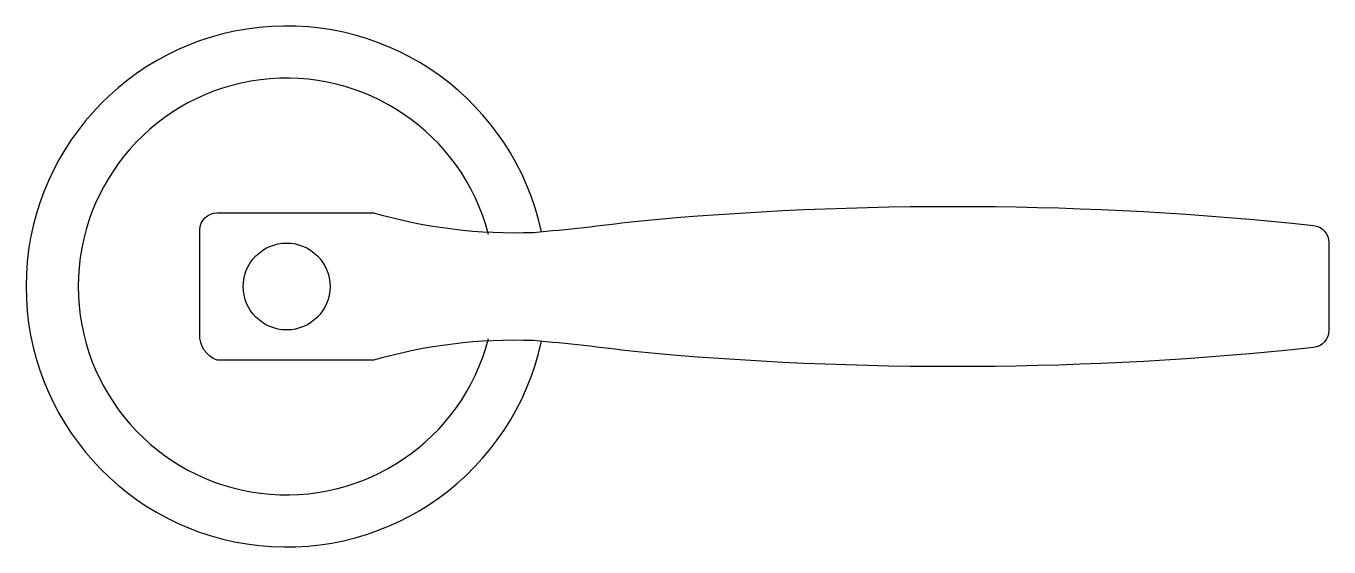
# Model space of a CAD drawing. Header units: metres. Extents: x 72 to 270, y 2207 to 2286.
import ezdxf

# ---------------------------------------------------------------- set-up
doc = ezdxf.new("R2010")
doc.units = ezdxf.units.M
doc.layers.add('3', color=3, linetype='Continuous')
doc.layers.add('7', color=7, linetype='Continuous')

msp = doc.modelspace()

# ---------------------------------------------------------------- linework, layer by layer
at = {"layer": '3'}
msp.add_circle((112.06, 2246.45), 6.6, dxfattribs=at)
msp.add_arc((112.06, 2246.45), 31.68, 14.48, 345.52, dxfattribs=at)
at = {"layer": '7'}
msp.add_lwpolyline([(98.86, 2255.03, -0.41), (101.5, 2257.67), (125.26, 2257.67, 0.08), (149.59, 2254.68, 0.01), (164.86, 2256.35, -0.05), (268.09, 2255.74, -0.38), (270.46, 2253.12), (270.46, 2239.78, -0.38), (268.09, 2237.16, -0.05), (164.86, 2236.55, 0.01), (149.59, 2238.22, 0.08), (125.26, 2235.23), (101.5, 2235.23, -0.32), (98.86, 2239.19)], format="xyb", close=True, dxfattribs=at)
msp.add_arc((112.06, 2246.45), 39.6, 12.15, 347.85, dxfattribs=at)

doc.saveas('drawing.dxf')
